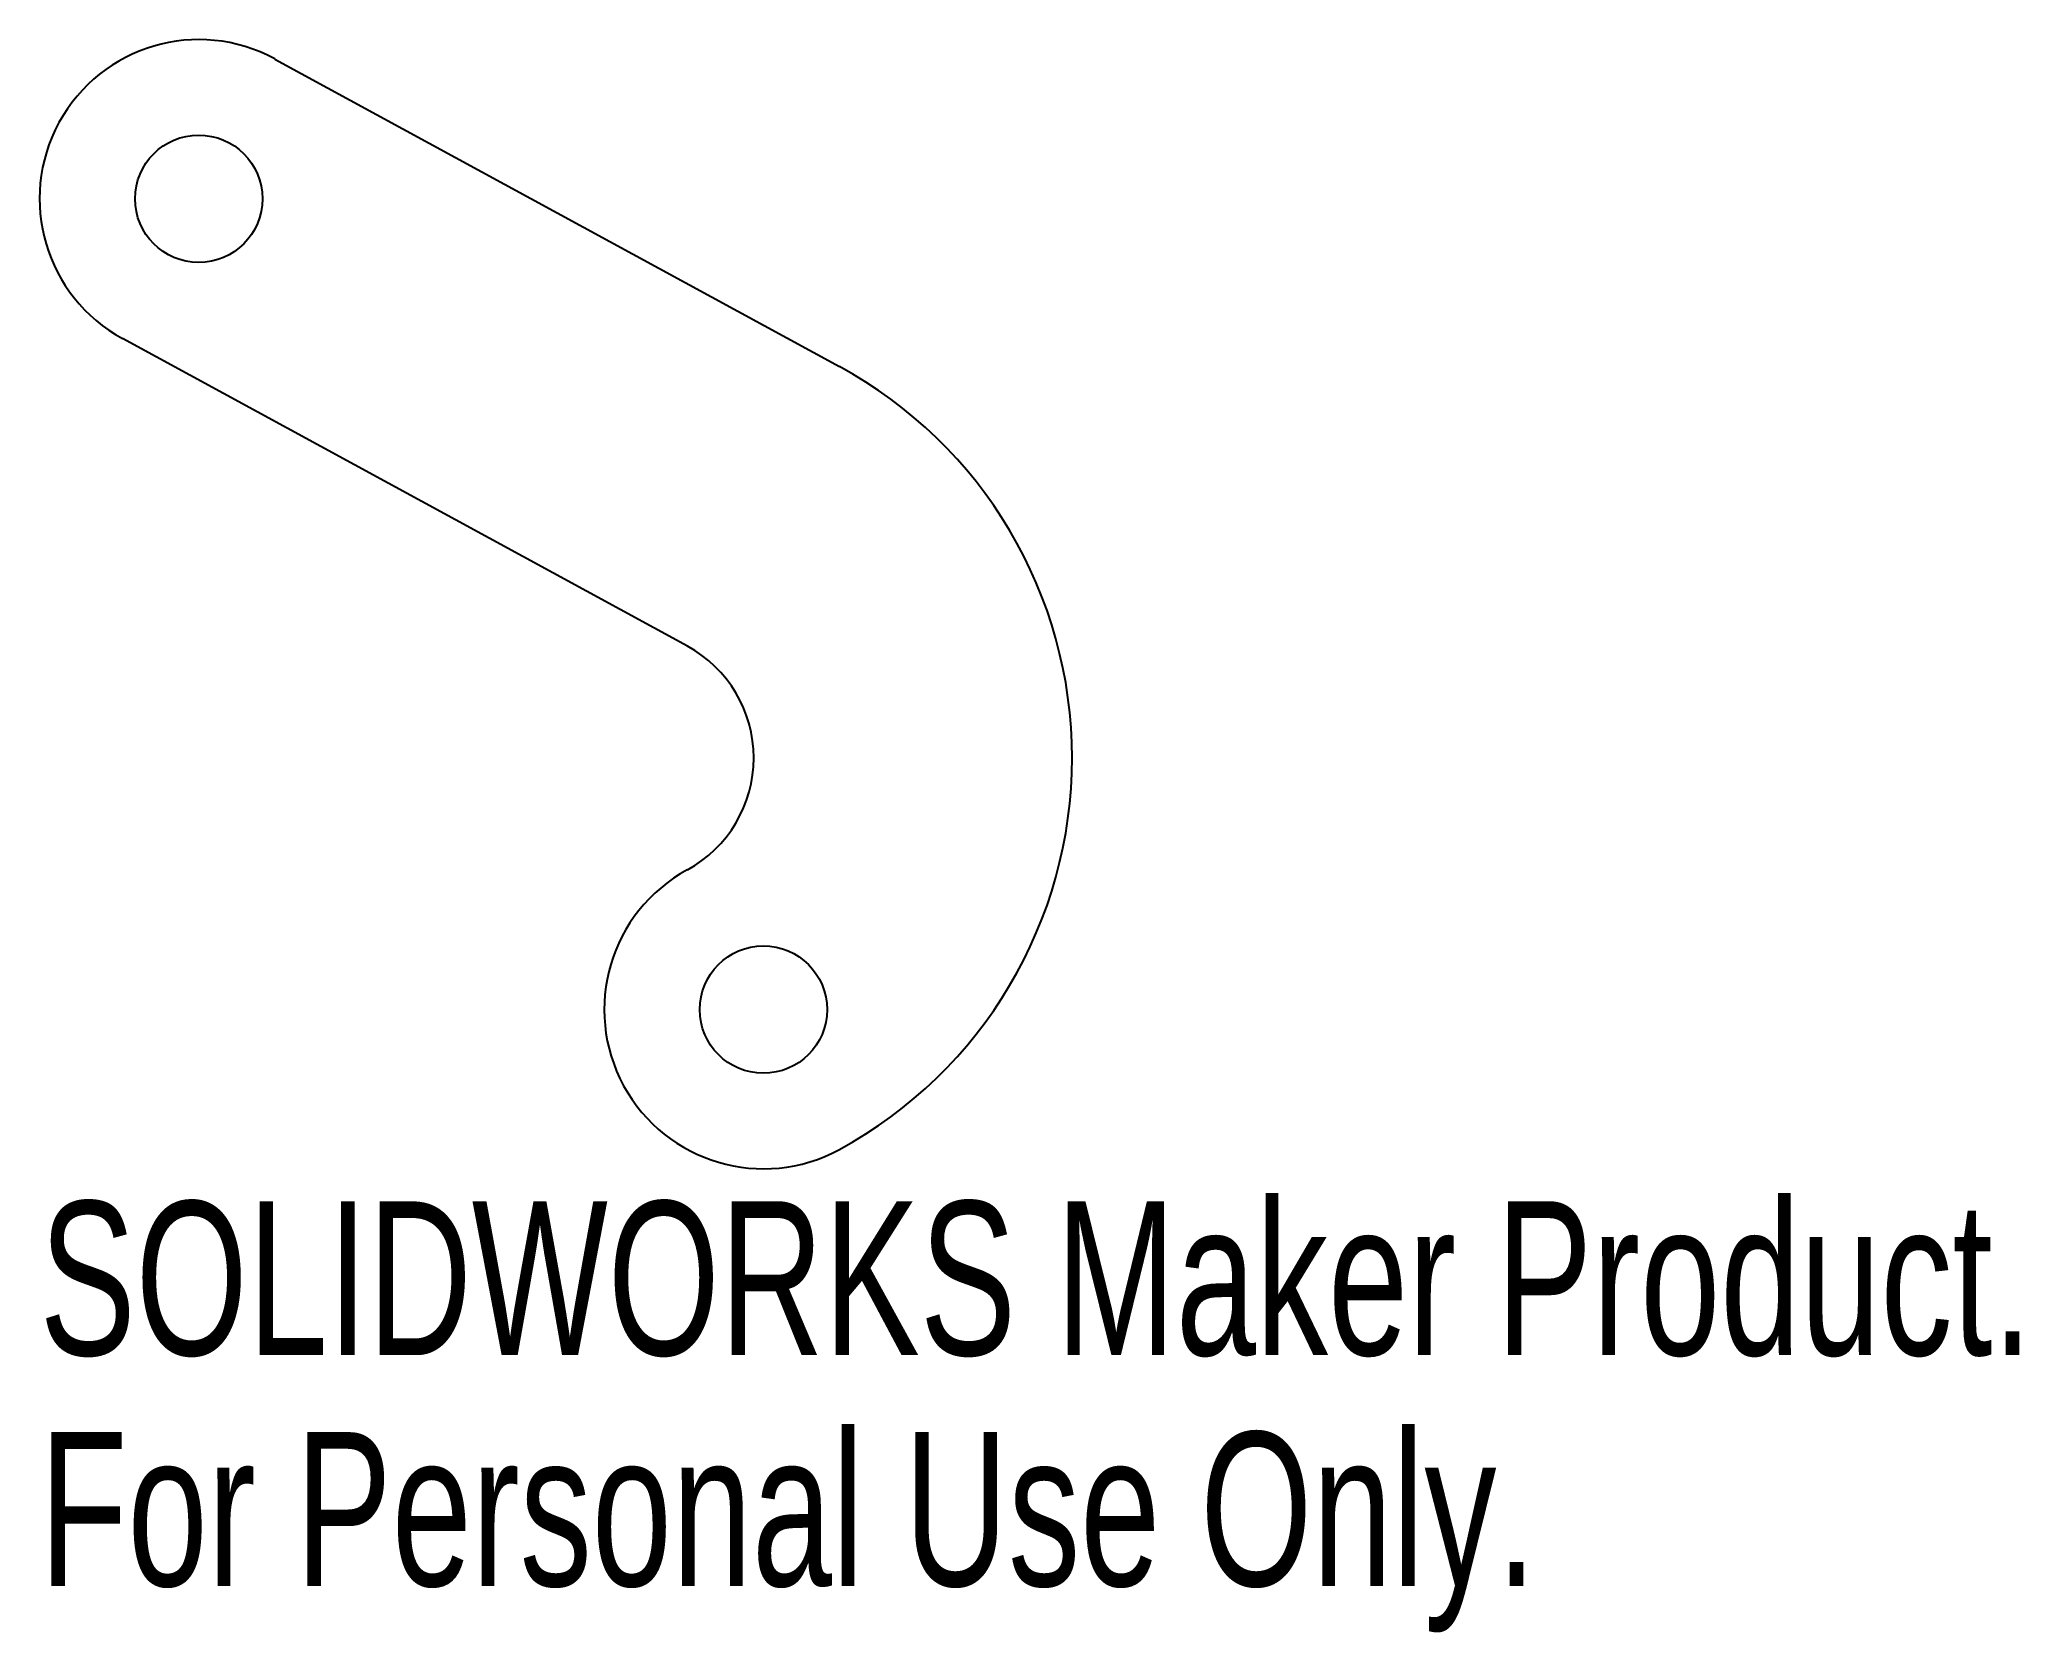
# Model space of a CAD drawing. Header units: millimetres. Extents: x 4.6 to 66.8, y -27.5 to 22.6.
import ezdxf

# ---------------------------------------------------------------- set-up
doc = ezdxf.new("R2010")
doc.units = ezdxf.units.MM
doc.styles.add('SLDTEXTSTYLE0', font='TXT', dxfattribs={"width": 0.7})

msp = doc.modelspace()

# ---------------------------------------------------------------- linework, layer by layer
at = {"color": 7, "linetype": 'Continuous', "lineweight": 25}
for p, q in [((11.957, 21.955), (29.696, 12.295)), ((24.913, 3.513), (7.174, 13.173))]:
    msp.add_line(p, q, dxfattribs=at)
for centre in [(9.565, 17.564), (27.304, -7.904)]:
    msp.add_circle(centre, 2, dxfattribs=at)
for centre, radius, start, end in [((9.565, 17.564), 5, 61.42812, 241.42812), ((23, 0), 14, 298.57188, 61.42812), ((23, 0), 4, 298.57188, 61.42812), ((27.304, -7.904), 5, 118.57188, 298.57188)]:
    msp.add_arc(centre, radius, start, end, dxfattribs=at)

# ---------------------------------------------------------------- texts
at = {"color": 7, "linetype": 'Continuous', "char_height": 4.83362, "attachment_point": 1, "style": 'SLDTEXTSTYLE0'}
for s, insert in [('SOLIDWORKS Maker Product.', (4.565, -13.924)), ('For Personal Use Only.', (4.565, -21.174))]:
    msp.add_mtext(s, dxfattribs=dict(at, insert=insert))

doc.saveas('drawing.dxf')
